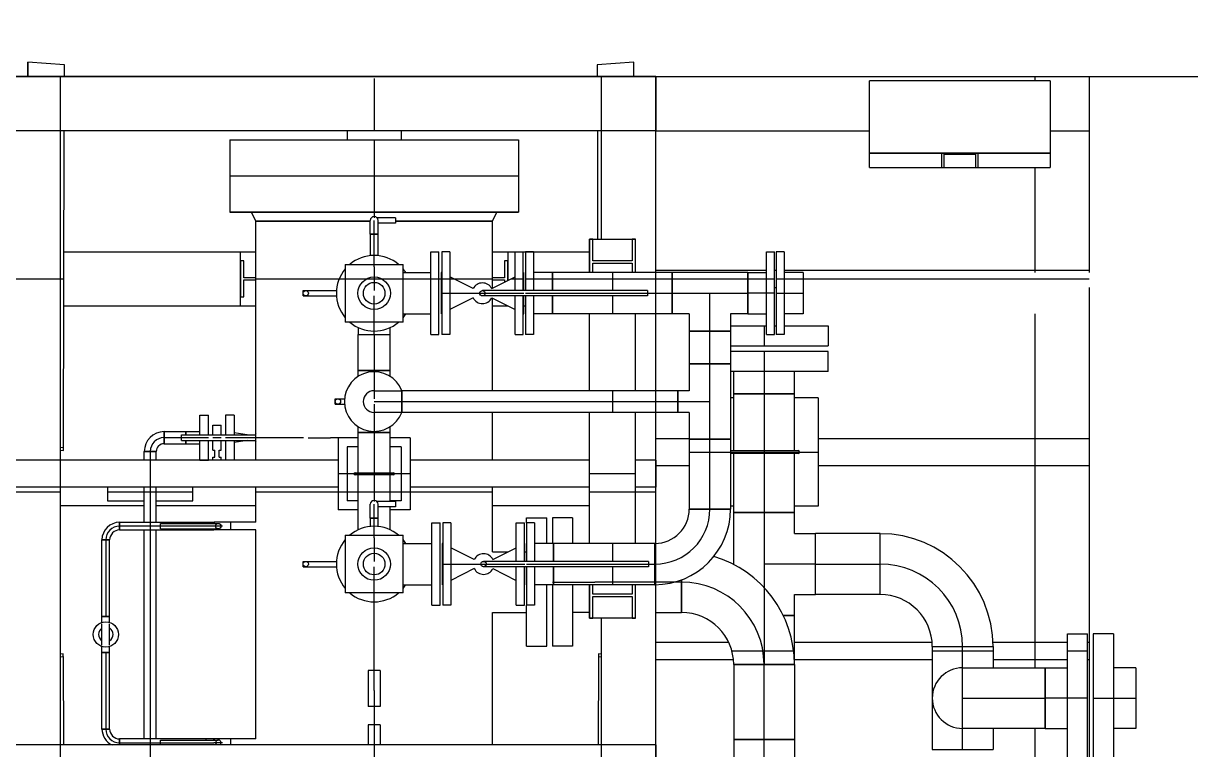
# Model space of a CAD drawing. Header units: inches. Extents: x 517790 to 538444, y 301815 to 302461.
# Drawn here: x 517876.805 to 517879.857, y 302347.088 to 302348.987 of the extents above; entities that cross this region are included whole.
import ezdxf

# ---------------------------------------------------------------- set-up
doc = ezdxf.new("R2010")
doc.units = ezdxf.units.IN
doc.header["$MEASUREMENT"] = 0
doc.linetypes.add('BLAST PROOF PARTITION-EMBED 1_DWG$0$DIVIDE2', pattern=[0.625, 0.25, -0.125, 0, -0.125, 0, -0.125])
doc.layers.add('Layout', color=6, linetype='Continuous', lineweight=15)
doc.layers.add('硅胶总平面底图 工艺装置区', color=253, linetype='Continuous')
doc.layers.add('硅胶总平面底图0804', color=253, linetype='Continuous')

msp = doc.modelspace()

# ---------------------------------------------------------------- linework, layer by layer
at = {"layer": 'Layout', "color": 9, "lineweight": -3}
msp.add_arc((517880.4843, 302346.4435), 10.9625, 86.22389, 180, dxfattribs=at)
at = {"layer": '硅胶总平面底图 工艺装置区', "color": 253, "linetype": 'Continuous', "lineweight": -3}
for p, q in [((517876.8167, 302348.8851), (517876.8162, 302348.8795)), ((517876.8162, 302348.8795), (517876.8162, 302348.8476)), ((517876.8166, 302348.8476), (517876.8167, 302348.8851)), ((517876.9121, 302348.8787), (517876.8167, 302348.8851)), ((517876.912, 302348.8476), (517876.9121, 302348.8787)), ((517878.4008, 302348.8851), (517878.3054, 302348.8787)), ((517878.3054, 302348.8787), (517878.3055, 302348.8476)), ((517878.4009, 302348.8476), (517878.4008, 302348.8851)), ((517878.4013, 302348.8795), (517878.4008, 302348.8851)), ((517878.4014, 302348.8476), (517878.4013, 302348.8795)), ((517878.4584, 302348.8476), (517876.7592, 302348.8476)), ((517876.7592, 302348.8476), (517876.9008, 302348.8476)), ((517876.9008, 302348.8476), (517876.9008, 302341.2957)), ((517877.7221, 302348.8429), (517877.7221, 302348.706)), ((517878.3168, 302348.4228), (517878.3168, 302348.8476)), ((517878.3168, 302348.8476), (517878.4584, 302348.8476)), ((517878.4584, 302348.8476), (517879.5912, 302348.8476)), ((517878.4584, 302348.3352), (517878.4584, 302348.8476)), ((517878.4584, 302348.8476), (517878.4584, 302348.706)), ((517879.0174, 302348.6476), (517879.0174, 302348.8364)), ((517879.0174, 302348.6476), (517879.0174, 302348.8364)), ((517879.4894, 302348.8364), (517879.0174, 302348.8364)), ((517879.4894, 302348.8364), (517879.0174, 302348.8364)), ((517879.4496, 302348.8476), (517879.4496, 302348.8364)), ((517879.4496, 302348.8476), (517879.5912, 302348.8476)), ((517879.4894, 302348.8364), (517879.4894, 302348.6476)), ((517879.4894, 302348.8364), (517879.4894, 302348.6476)), ((517879.5912, 302348.8476), (517879.5912, 302348.3352)), ((517879.5912, 302348.8476), (517879.5912, 302348.706)), ((517878.4584, 302348.706), (517876.7592, 302348.706)), ((517876.9102, 302347.8769), (517876.9118, 302348.706)), ((517877.3445, 302348.6824), (517878.0997, 302348.6824)), ((517877.3445, 302348.6824), (517878.0997, 302348.6824)), ((517877.3445, 302348.6824), (517877.3445, 302348.588)), ((517877.6513, 302348.706), (517877.6513, 302348.6824)), ((517877.7221, 302348.6824), (517877.7221, 302348.4786)), ((517877.7929, 302348.706), (517877.7929, 302348.6824)), ((517878.0997, 302348.6824), (517878.0997, 302348.588)), ((517878.3058, 302348.706), (517878.3063, 302348.4228)), ((517878.4584, 302348.706), (517879.0174, 302348.706)), ((517879.4894, 302348.706), (517879.5912, 302348.706)), ((517879.0174, 302348.6097), (517879.0174, 302348.6476)), ((517879.0174, 302348.6476), (517879.4894, 302348.6476)), ((517879.4894, 302348.6476), (517879.0174, 302348.6476)), ((517879.2055, 302348.6476), (517879.2055, 302348.6097)), ((517879.2126, 302348.6446), (517879.2943, 302348.6446)), ((517879.2126, 302348.6097), (517879.2126, 302348.6446)), ((517879.2943, 302348.6446), (517879.2943, 302348.6097)), ((517879.3014, 302348.6097), (517879.3014, 302348.6476)), ((517879.4894, 302348.6476), (517879.4894, 302348.6097)), ((517877.3445, 302348.588), (517878.0997, 302348.588)), ((517877.3445, 302348.588), (517878.0997, 302348.588)), ((517877.3445, 302348.588), (517877.3445, 302348.4936)), ((517878.0997, 302348.588), (517878.0997, 302348.4936)), ((517879.0174, 302348.6097), (517879.4894, 302348.6097)), ((517879.2055, 302348.6097), (517879.2126, 302348.6097)), ((517879.2943, 302348.6097), (517879.3014, 302348.6097)), ((517879.4496, 302348.6097), (517879.4496, 302348.3352)), ((517878.0997, 302348.4936), (517877.3445, 302348.4936)), ((517877.3445, 302348.4936), (517878.0997, 302348.4936)), ((517877.4124, 302348.47), (517877.4011, 302348.4936)), ((517877.4124, 302348.47), (517877.712, 302348.47)), ((517877.712, 302348.47), (517877.4124, 302348.47)), ((517877.4124, 302347.8446), (517877.4124, 302348.47)), ((517877.712, 302348.4355), (517877.712, 302348.4715)), ((517877.7221, 302348.4355), (517877.7221, 302348.4715)), ((517877.7777, 302348.4786), (517877.7292, 302348.4786)), ((517877.7321, 302348.4715), (517877.7321, 302348.4355)), ((517877.7777, 302348.4786), (517877.7777, 302348.4644)), ((517877.7777, 302348.47), (517878.0317, 302348.47)), ((517878.0317, 302348.47), (517877.7777, 302348.47)), ((517878.0317, 302348.47), (517878.043, 302348.4936)), ((517878.0317, 302348.2944), (517878.0317, 302348.47)), ((517877.712, 302348.4355), (517877.7321, 302348.4355)), ((517877.7221, 302348.4355), (517877.712, 302348.4355)), ((517877.712, 302348.4355), (517877.712, 302348.3796)), ((517877.7221, 302348.4356), (517877.7221, 302348.4356)), ((517877.7221, 302348.4356), (517877.7221, 302348.4355)), ((517877.7221, 302348.3802), (517877.7221, 302348.4355)), ((517877.7321, 302348.4355), (517877.7221, 302348.4355)), ((517877.7777, 302348.4644), (517877.7321, 302348.4644)), ((517877.7321, 302348.4355), (517877.7321, 302348.3796)), ((517878.285, 302348.4228), (517878.285, 302348.3352)), ((517878.2937, 302348.4228), (517878.285, 302348.4228)), ((517878.2851, 302348.3352), (517878.2851, 302348.4228)), ((517878.2851, 302348.4228), (517878.405, 302348.4228)), ((517878.2937, 302348.3658), (517878.2937, 302348.4228)), ((517878.4052, 302348.4228), (517878.3965, 302348.4228)), ((517878.3965, 302348.4228), (517878.3965, 302348.3658)), ((517878.405, 302348.3352), (517878.405, 302348.4228)), ((517878.4052, 302348.3352), (517878.4052, 302348.4228)), ((517876.9112, 302348.3898), (517877.3728, 302348.3898)), ((517877.3728, 302348.3898), (517877.4124, 302348.3898)), ((517877.3728, 302348.2482), (517877.3728, 302348.3898)), ((517877.7221, 302348.3501), (517877.7221, 302348.3802)), ((517877.8704, 302348.2812), (517877.8704, 302348.3891)), ((517877.8704, 302348.3891), (517877.8915, 302348.3891)), ((517877.8915, 302348.2812), (517877.8915, 302348.3891)), ((517877.8986, 302348.3891), (517877.8986, 302348.2812)), ((517877.9196, 302348.3891), (517877.8986, 302348.3891)), ((517877.9196, 302348.3891), (517877.9196, 302348.2812)), ((517878.0317, 302348.3898), (517878.0713, 302348.3898)), ((517878.0713, 302348.3898), (517878.285, 302348.3898)), ((517878.0713, 302348.3898), (517878.0713, 302348.3142)), ((517878.0909, 302348.2883), (517878.0909, 302348.3891)), ((517878.0909, 302348.3891), (517878.112, 302348.3891)), ((517878.112, 302348.2883), (517878.112, 302348.3891)), ((517878.1176, 302348.3891), (517878.1176, 302348.2883)), ((517878.1386, 302348.3891), (517878.1176, 302348.3891)), ((517878.1386, 302348.3891), (517878.1386, 302348.2883)), ((517878.7482, 302348.2812), (517878.7482, 302348.3891)), ((517878.7482, 302348.3891), (517878.7692, 302348.3891)), ((517878.7692, 302348.2812), (517878.7692, 302348.3891)), ((517878.7734, 302348.3891), (517878.7734, 302348.2812)), ((517878.7945, 302348.3891), (517878.7734, 302348.3891)), ((517878.7945, 302348.3891), (517878.7945, 302348.2812)), ((517877.3813, 302348.3662), (517877.3728, 302348.3662)), ((517877.3728, 302348.3662), (517877.3728, 302348.2718)), ((517877.3813, 302348.3218), (517877.3813, 302348.3662)), ((517877.6465, 302348.3568), (517877.6465, 302348.2057)), ((517877.6465, 302348.3568), (517877.7976, 302348.3568)), ((517877.7221, 302348.3501), (517877.7221, 302348.35)), ((517877.7221, 302348.3501), (517877.7221, 302348.3501)), ((517877.7221, 302348.35), (517877.7221, 302348.2883)), ((517877.7976, 302348.2057), (517877.7976, 302348.3568)), ((517878.0628, 302348.3662), (517878.0628, 302348.3218)), ((517878.0713, 302348.3662), (517878.0628, 302348.3662)), ((517878.0713, 302348.3142), (517878.0713, 302348.3662)), ((517878.3965, 302348.3658), (517878.2937, 302348.3658)), ((517878.2937, 302348.3352), (517878.2937, 302348.36)), ((517878.2937, 302348.36), (517878.3965, 302348.36)), ((517878.3965, 302348.36), (517878.3965, 302348.3352)), ((517876.7592, 302348.319), (517876.911, 302348.319)), ((517877.4124, 302348.3218), (517877.3813, 302348.3218)), ((517877.3813, 302348.3162), (517877.4124, 302348.3162)), ((517877.3813, 302348.2718), (517877.3813, 302348.3162)), ((517877.4124, 302348.319), (517878.0317, 302348.319)), ((517877.7976, 302348.3352), (517877.8704, 302348.3352)), ((517877.8971, 302348.3352), (517877.8971, 302348.2273)), ((517877.8986, 302348.3345), (517877.8971, 302348.3352)), ((517877.9811, 302348.2933), (517877.9196, 302348.324)), ((517878.0294, 302348.2933), (517878.0909, 302348.324)), ((517878.0628, 302348.3218), (517878.0317, 302348.3218)), ((517878.0317, 302348.3162), (517878.0628, 302348.3162)), ((517878.0628, 302348.3162), (517878.0628, 302348.31)), ((517878.0809, 302348.319), (517878.1134, 302348.319)), ((517878.112, 302348.3345), (517878.1134, 302348.3352)), ((517878.1134, 302348.2883), (517878.1134, 302348.3352)), ((517878.1176, 302348.319), (517878.4584, 302348.319)), ((517878.1881, 302348.3352), (517878.1386, 302348.3352)), ((517878.1881, 302348.3352), (517878.1881, 302348.2883)), ((517878.1881, 302348.2883), (517878.1881, 302348.3352)), ((517878.5012, 302348.3352), (517878.1881, 302348.3352)), ((517878.3451, 302348.3352), (517878.3451, 302348.2883)), ((517878.4584, 302348.3417), (517878.7482, 302348.3417)), ((517878.4584, 302348.2273), (517878.4584, 302348.3352)), ((517878.4584, 302348.319), (517878.5012, 302348.319)), ((517878.5012, 302348.3352), (517878.5012, 302348.2273)), ((517878.6988, 302348.3352), (517878.5012, 302348.3352)), ((517878.5012, 302348.2812), (517878.5012, 302348.3352)), ((517878.5012, 302348.319), (517878.7692, 302348.319)), ((517878.6988, 302348.3352), (517878.6988, 302348.2273)), ((517878.6988, 302348.2812), (517878.6988, 302348.3352)), ((517878.6988, 302348.3352), (517878.7482, 302348.3352)), ((517878.7692, 302348.3417), (517878.7734, 302348.3417)), ((517878.7734, 302348.319), (517879.5912, 302348.319)), ((517878.7945, 302348.3417), (517879.5912, 302348.3417)), ((517878.8439, 302348.3352), (517878.7945, 302348.3352)), ((517878.8439, 302348.3352), (517878.8439, 302348.2812)), ((517878.8439, 302348.3352), (517878.8439, 302348.2812)), ((517879.5912, 302348.3417), (517879.5912, 302348.3352)), ((517877.5361, 302348.2812), (517877.5361, 302348.2883)), ((517877.5361, 302348.2883), (517877.6234, 302348.2883)), ((517878.4368, 302348.2883), (517878.0053, 302348.2883)), ((517878.4368, 302348.2883), (517878.4368, 302348.2812)), ((517878.5012, 302348.2963), (517878.5012, 302348.2963)), ((517878.7692, 302348.2963), (517878.7734, 302348.2963)), ((517879.5912, 302348.2963), (517879.5912, 302348.2273)), ((517877.3728, 302348.2718), (517877.3813, 302348.2718)), ((517877.5361, 302348.2742), (517877.5361, 302348.2812)), ((517877.5361, 302348.2742), (517877.6234, 302348.2742)), ((517877.7221, 302348.1823), (517877.7221, 302348.2742)), ((517877.8704, 302348.1733), (517877.8704, 302348.2812)), ((517877.8915, 302348.1733), (517877.8915, 302348.2812)), ((517877.8971, 302348.2812), (517878.1134, 302348.2812)), ((517877.8986, 302348.2812), (517877.8986, 302348.1733)), ((517877.9196, 302348.2812), (517877.9196, 302348.1733)), ((517877.9811, 302348.2692), (517877.9196, 302348.2385)), ((517878.4368, 302348.2742), (517878.0053, 302348.2742)), ((517878.0294, 302348.2692), (517878.0909, 302348.2385)), ((517878.0317, 302348.0265), (517878.0317, 302348.2681)), ((517878.0909, 302348.1733), (517878.0909, 302348.2742)), ((517878.112, 302348.1733), (517878.112, 302348.2742)), ((517878.1134, 302348.2273), (517878.1134, 302348.2742)), ((517878.1176, 302348.2812), (517878.1881, 302348.2812)), ((517878.1176, 302348.2742), (517878.1176, 302348.1733)), ((517878.1386, 302348.2742), (517878.1386, 302348.1733)), ((517878.1881, 302348.2812), (517878.4368, 302348.2812)), ((517878.1881, 302348.2742), (517878.1881, 302348.2273)), ((517878.1881, 302348.2273), (517878.1881, 302348.2742)), ((517878.3451, 302348.2742), (517878.3451, 302348.2273)), ((517878.4368, 302348.2812), (517878.4368, 302348.2742)), ((517878.4368, 302348.2812), (517878.5012, 302348.2812)), ((517878.5012, 302348.2812), (517878.5012, 302348.2812)), ((517878.5012, 302348.2812), (517878.6988, 302348.2812)), ((517878.5012, 302348.2273), (517878.5012, 302348.2812)), ((517878.6, 302348.1825), (517878.6, 302348.2812)), ((517878.6987, 302348.2812), (517878.6987, 302348.2812)), ((517878.6988, 302348.2812), (517878.6987, 302348.2812)), ((517878.7692, 302348.2812), (517878.6988, 302348.2812)), ((517878.6988, 302348.2273), (517878.6988, 302348.2812)), ((517878.7482, 302348.1733), (517878.7482, 302348.2812)), ((517878.7692, 302348.1733), (517878.7692, 302348.2812)), ((517878.7734, 302348.2812), (517878.8439, 302348.2812)), ((517878.7734, 302348.2812), (517878.7734, 302348.1733)), ((517878.7945, 302348.2812), (517878.7945, 302348.1733)), ((517878.8439, 302348.2812), (517878.8439, 302348.2273)), ((517878.8439, 302348.2812), (517878.8439, 302348.2273)), ((517876.9109, 302348.2482), (517877.3728, 302348.2482)), ((517877.3728, 302348.2482), (517877.4124, 302348.2482)), ((517877.7976, 302348.2273), (517877.8704, 302348.2273)), ((517877.8986, 302348.228), (517877.8971, 302348.2273)), ((517878.0317, 302348.2482), (517878.0713, 302348.2482)), ((517878.0713, 302348.2483), (517878.0713, 302348.2482)), ((517878.0713, 302348.2482), (517878.0715, 302348.2482)), ((517878.112, 302348.228), (517878.1134, 302348.2273)), ((517878.1134, 302348.2482), (517878.1176, 302348.2482)), ((517878.1881, 302348.2273), (517878.1386, 302348.2273)), ((517878.5012, 302348.2273), (517878.1881, 302348.2273)), ((517878.2851, 302348.0265), (517878.2851, 302348.2273)), ((517878.405, 302348.0265), (517878.405, 302348.2273)), ((517878.4584, 302348.0265), (517878.4584, 302348.2273)), ((517878.546, 302348.2273), (517878.5012, 302348.2273)), ((517878.546, 302348.2273), (517878.546, 302348.1825)), ((517878.6988, 302348.2273), (517878.6539, 302348.2273)), ((517878.6539, 302348.2273), (517878.6539, 302348.1825)), ((517878.6988, 302348.2273), (517878.7482, 302348.2273)), ((517878.8439, 302348.2273), (517878.7945, 302348.2273)), ((517879.4496, 302348.2273), (517879.4496, 302347.3021)), ((517879.5912, 302348.2273), (517879.5912, 302346.226)), ((517877.7976, 302348.2057), (517877.6465, 302348.2057)), ((517877.6801, 302348.1917), (517877.6801, 302348.1733)), ((517877.764, 302348.1733), (517877.764, 302348.1917)), ((517878.6539, 302348.1963), (517878.7416, 302348.1963)), ((517878.6539, 302348.1963), (517878.7416, 302348.1963)), ((517878.7416, 302348.1963), (517878.7416, 302348.1963)), ((517878.7416, 302348.1963), (517878.7416, 302348.1438)), ((517878.7416, 302348.1963), (517878.7482, 302348.1963)), ((517878.7416, 302348.1963), (517878.7482, 302348.1963)), ((517878.7692, 302348.1963), (517878.7734, 302348.1963)), ((517878.7692, 302348.1963), (517878.7734, 302348.1963)), ((517878.7945, 302348.1963), (517878.9094, 302348.1963)), ((517878.7945, 302348.1963), (517878.9094, 302348.1963)), ((517878.9094, 302348.1963), (517878.9094, 302348.1438)), ((517877.6801, 302348.1733), (517877.764, 302348.1733)), ((517877.6801, 302348.0791), (517877.6801, 302348.1733)), ((517877.6801, 302348.1733), (517877.7221, 302348.1733)), ((517877.7221, 302348.1733), (517877.7221, 302348.1823)), ((517877.7221, 302348.1734), (517877.7221, 302348.1733)), ((517877.7221, 302348.1734), (517877.7221, 302348.1734)), ((517877.7221, 302348.1733), (517877.7221, 302348.0791)), ((517877.7221, 302348.1733), (517877.764, 302348.1733)), ((517877.764, 302348.0791), (517877.764, 302348.1733)), ((517877.8704, 302348.1733), (517877.8915, 302348.1733)), ((517877.9196, 302348.1733), (517877.8986, 302348.1733)), ((517878.0909, 302348.1733), (517878.112, 302348.1733)), ((517878.1386, 302348.1733), (517878.1176, 302348.1733)), ((517878.546, 302348.1825), (517878.6, 302348.1825)), ((517878.6539, 302348.1825), (517878.546, 302348.1825)), ((517878.546, 302348.1825), (517878.546, 302348.0968)), ((517878.5737, 302348.1825), (517878.5737, 302348.1825)), ((517878.6, 302348.1825), (517878.6, 302348.1825)), ((517878.6, 302348.1825), (517878.6539, 302348.1825)), ((517878.6, 302348.0968), (517878.6, 302348.1825)), ((517878.6539, 302348.1825), (517878.6539, 302348.0968)), ((517878.7482, 302348.1733), (517878.7692, 302348.1733)), ((517878.7945, 302348.1733), (517878.7734, 302348.1733)), ((517878.6539, 302348.1438), (517878.7416, 302348.1438)), ((517878.7416, 302348.1438), (517878.9094, 302348.1438)), ((517878.7416, 302348.1287), (517878.6539, 302348.1287)), ((517878.7416, 302348.1287), (517878.7416, 302348.018)), ((517878.9094, 302348.1287), (517878.7416, 302348.1287)), ((517878.9094, 302348.0763), (517878.9094, 302348.1287)), ((517877.6801, 302348.0791), (517877.6801, 302348.0791)), ((517877.7221, 302348.0791), (517877.6801, 302348.0791)), ((517877.6801, 302348.0637), (517877.6801, 302348.0791)), ((517877.6801, 302348.0791), (517877.764, 302348.0791)), ((517877.7221, 302348.0791), (517877.7221, 302348.076)), ((517877.7221, 302348.0791), (517877.7221, 302348.0791)), ((517877.764, 302348.0791), (517877.7221, 302348.0791)), ((517877.7221, 302348.076), (517877.7221, 302348.0051)), ((517877.764, 302348.0791), (517877.764, 302348.0791)), ((517877.764, 302348.0637), (517877.764, 302348.0791)), ((517878.546, 302348.0968), (517878.6539, 302348.0968)), ((517878.546, 302348.0968), (517878.546, 302348.0265)), ((517878.6539, 302348.0968), (517878.546, 302348.0968)), ((517878.6, 302348.0968), (517878.6, 302348.0968)), ((517878.6, 302348.0968), (517878.6, 302348.0968)), ((517878.6, 302347.8993), (517878.6, 302348.0968)), ((517878.6539, 302348.0968), (517878.6539, 302347.8993)), ((517878.7416, 302348.0763), (517878.6539, 302348.0763)), ((517878.6621, 302348.018), (517878.6621, 302348.0763)), ((517878.9094, 302348.0763), (517878.7416, 302348.0763)), ((517878.821, 302348.018), (517878.821, 302348.0763)), ((517877.7221, 302348.0265), (517877.794, 302348.0265)), ((517877.794, 302347.998), (517877.794, 302348.0265)), ((517878.516, 302348.0265), (517877.794, 302348.0265)), ((517877.794, 302348.0265), (517877.794, 302347.9696)), ((517878.3451, 302348.0265), (517878.3451, 302347.9696)), ((517878.4584, 302347.9696), (517878.4584, 302348.0265)), ((517878.516, 302347.998), (517878.516, 302348.0265)), ((517878.5161, 302348.0265), (517878.5161, 302347.9696)), ((517878.546, 302348.0265), (517878.5161, 302348.0265)), ((517878.6621, 302348.0075), (517878.6539, 302348.0075)), ((517878.6621, 302348.018), (517878.821, 302348.018)), ((517878.6621, 302347.8697), (517878.6621, 302348.018)), ((517878.7416, 302348.018), (517878.6621, 302348.018)), ((517878.7416, 302348.018), (517878.7416, 302347.8697)), ((517878.821, 302348.018), (517878.7416, 302348.018)), ((517878.821, 302347.8697), (517878.821, 302348.018)), ((517878.8832, 302348.0075), (517878.821, 302348.0075)), ((517878.8832, 302348.0075), (517878.8832, 302347.7243)), ((517877.6201, 302347.998), (517877.6201, 302348.0051)), ((517877.6201, 302348.0051), (517877.6444, 302348.0051)), ((517877.6201, 302347.991), (517877.6201, 302347.998)), ((517877.6201, 302347.991), (517877.6444, 302347.991)), ((517877.7221, 302347.998), (517877.794, 302347.998)), ((517877.7221, 302347.991), (517877.7221, 302347.9201)), ((517877.794, 302347.998), (517878.516, 302347.998)), ((517877.794, 302347.9696), (517877.794, 302347.998)), ((517877.794, 302347.998), (517877.794, 302347.998)), ((517877.794, 302347.998), (517877.794, 302347.998)), ((517878.516, 302347.998), (517878.5161, 302347.998)), ((517878.516, 302347.9696), (517878.516, 302347.998)), ((517878.5161, 302347.998), (517878.6, 302347.998)), ((517877.2661, 302347.9107), (517877.2661, 302347.9621)), ((517877.2661, 302347.9621), (517877.2886, 302347.9621)), ((517877.2886, 302347.9107), (517877.2886, 302347.9621)), ((517877.3336, 302347.9621), (517877.3336, 302347.9107)), ((517877.3561, 302347.9621), (517877.3336, 302347.9621)), ((517877.3561, 302347.9621), (517877.3561, 302347.9107)), ((517877.794, 302347.9696), (517877.7221, 302347.9696)), ((517878.516, 302347.9696), (517877.794, 302347.9696)), ((517878.0317, 302347.8446), (517878.0317, 302347.9696)), ((517878.2851, 302347.6272), (517878.2851, 302347.9696)), ((517878.405, 302347.6272), (517878.405, 302347.9696)), ((517878.4584, 302347.6272), (517878.4584, 302347.9696)), ((517878.546, 302347.9696), (517878.5161, 302347.9696)), ((517878.546, 302347.9696), (517878.546, 302347.8993)), ((517877.1727, 302347.8879), (517877.1727, 302347.9194)), ((517877.1727, 302347.9194), (517877.1727, 302347.8879)), ((517877.1727, 302347.9194), (517877.2301, 302347.9194)), ((517877.2301, 302347.9107), (517877.2301, 302347.9194)), ((517877.2301, 302347.9194), (517877.2661, 302347.9194)), ((517877.2301, 302347.9194), (517877.2301, 302347.9107)), ((517877.3006, 302347.9107), (517877.3006, 302347.9366)), ((517877.3006, 302347.9366), (517877.3217, 302347.9366)), ((517877.3217, 302347.9107), (517877.3217, 302347.9366)), ((517877.3898, 302347.9107), (517877.3561, 302347.9159)), ((517877.6801, 302347.917), (517877.6801, 302347.9324)), ((517877.6801, 302347.917), (517877.764, 302347.917)), ((517877.6801, 302347.8121), (517877.6801, 302347.917)), ((517877.7221, 302347.917), (517877.6801, 302347.917)), ((517877.7221, 302347.9201), (517877.7221, 302347.917)), ((517877.7221, 302347.917), (517877.7221, 302347.8121)), ((517877.7221, 302347.917), (517877.7221, 302347.917)), ((517877.7221, 302347.917), (517877.7221, 302347.917)), ((517877.764, 302347.917), (517877.7221, 302347.917)), ((517877.764, 302347.917), (517877.764, 302347.9324)), ((517877.764, 302347.8121), (517877.764, 302347.917)), ((517877.1727, 302347.9036), (517877.1727, 302347.9036)), ((517877.1727, 302347.9036), (517877.1727, 302347.9036)), ((517877.2184, 302347.9036), (517877.1727, 302347.9036)), ((517877.1727, 302347.8879), (517877.2301, 302347.8879)), ((517877.2184, 302347.9036), (517877.2184, 302347.9107)), ((517877.2184, 302347.9107), (517877.4124, 302347.9107)), ((517877.2184, 302347.8966), (517877.2184, 302347.9036)), ((517877.2301, 302347.9036), (517877.2184, 302347.9036)), ((517877.2184, 302347.8966), (517877.4124, 302347.8966)), ((517877.2886, 302347.9036), (517877.2301, 302347.9036)), ((517877.2301, 302347.8879), (517877.2301, 302347.8966)), ((517877.2301, 302347.8966), (517877.2301, 302347.8879)), ((517877.2301, 302347.8879), (517877.2661, 302347.8879)), ((517877.2661, 302347.8452), (517877.2661, 302347.8966)), ((517877.2886, 302347.8452), (517877.2886, 302347.8966)), ((517877.3217, 302347.9036), (517877.3006, 302347.9036)), ((517877.3006, 302347.8707), (517877.3006, 302347.8966)), ((517877.3217, 302347.8707), (517877.3217, 302347.8966)), ((517877.4124, 302347.9036), (517877.3336, 302347.9036)), ((517877.3336, 302347.8966), (517877.3336, 302347.8452)), ((517877.3561, 302347.8966), (517877.3561, 302347.8452)), ((517877.3898, 302347.8966), (517877.3561, 302347.8914)), ((517877.5375, 302347.9036), (517877.4124, 302347.9036)), ((517877.5494, 302347.9036), (517877.6079, 302347.9036)), ((517877.6277, 302347.9036), (517877.6079, 302347.9036)), ((517877.6277, 302347.9036), (517877.6277, 302347.7148)), ((517877.6801, 302347.9036), (517877.6277, 302347.9036)), ((517877.8165, 302347.9036), (517877.764, 302347.9036)), ((517877.8165, 302347.9036), (517877.8165, 302347.7148)), ((517878.4584, 302347.9013), (517878.546, 302347.9013)), ((517878.6, 302347.8993), (517878.546, 302347.8993)), ((517878.546, 302347.8993), (517878.546, 302347.7171)), ((517878.546, 302347.8993), (517878.6539, 302347.8993)), ((517878.6, 302347.7171), (517878.6, 302347.8993)), ((517878.6539, 302347.8993), (517878.6, 302347.8993)), ((517878.6, 302347.8993), (517878.6, 302347.8993)), ((517878.6539, 302347.8993), (517878.6539, 302347.7171)), ((517878.8832, 302347.9013), (517879.5912, 302347.9013)), ((517879.5912, 302347.9013), (517879.5912, 302347.8305)), ((517876.9102, 302347.8769), (517876.9008, 302347.8777)), ((517876.9008, 302347.8706), (517876.9097, 302347.8698)), ((517876.9097, 302347.8698), (517876.9102, 302347.8769)), ((517877.121, 302347.8677), (517877.1525, 302347.8677)), ((517877.121, 302347.8446), (517877.121, 302347.8677)), ((517877.1525, 302347.8677), (517877.121, 302347.8677)), ((517877.1368, 302347.8677), (517877.1368, 302347.8446)), ((517877.1368, 302347.8677), (517877.1368, 302347.8677)), ((517877.1368, 302347.8677), (517877.1368, 302347.8677)), ((517877.1525, 302347.8446), (517877.1525, 302347.8677)), ((517877.3006, 302347.8707), (517877.3058, 302347.8707)), ((517877.3058, 302347.8527), (517877.3058, 302347.8707)), ((517877.3164, 302347.8707), (517877.3217, 302347.8707)), ((517877.3164, 302347.8527), (517877.3164, 302347.8707)), ((517877.6513, 302347.88), (517877.6513, 302347.7384)), ((517877.6801, 302347.88), (517877.6513, 302347.88)), ((517877.7929, 302347.88), (517877.764, 302347.88)), ((517877.7929, 302347.88), (517877.7929, 302347.7384)), ((517878.546, 302347.8659), (517878.8832, 302347.8659)), ((517878.6539, 302347.8697), (517878.8303, 302347.8697)), ((517878.8303, 302347.8621), (517878.6539, 302347.8621)), ((517878.6621, 302347.708), (517878.6621, 302347.8621)), ((517878.7416, 302347.8697), (517878.7416, 302347.8621)), ((517878.7416, 302347.8621), (517878.7416, 302347.708)), ((517878.821, 302347.708), (517878.821, 302347.8621)), ((517877.6277, 302347.8446), (517876.7592, 302347.8446)), ((517877.1368, 302347.8446), (517877.1368, 302347.7738)), ((517877.2661, 302347.8452), (517877.2886, 302347.8452)), ((517877.3006, 302347.8446), (517877.3006, 302347.8527)), ((517877.3006, 302347.8527), (517877.3058, 302347.8527)), ((517877.3164, 302347.8527), (517877.3217, 302347.8527)), ((517877.3217, 302347.8446), (517877.3217, 302347.8527)), ((517877.3561, 302347.8452), (517877.3336, 302347.8452)), ((517878.2851, 302347.8446), (517877.8165, 302347.8446)), ((517878.4584, 302347.8446), (517878.405, 302347.8446)), ((517878.4584, 302347.8446), (517878.4584, 302347.7738)), ((517878.4584, 302347.8305), (517878.546, 302347.8305)), ((517878.8832, 302347.8305), (517879.5912, 302347.8305)), ((517877.8165, 302347.8092), (517877.6277, 302347.8092)), ((517877.672, 302347.8121), (517877.7721, 302347.8121)), ((517877.7721, 302347.8064), (517877.672, 302347.8064)), ((517877.6801, 302347.6628), (517877.6801, 302347.8064)), ((517877.7221, 302347.8121), (517877.7221, 302347.8064)), ((517877.7221, 302347.8064), (517877.7221, 302347.7396)), ((517877.764, 302347.7366), (517877.764, 302347.8064)), ((517878.405, 302347.8092), (517878.2851, 302347.8092)), ((517877.6277, 302347.7738), (517876.7592, 302347.7738)), ((517877.0251, 302347.7738), (517877.0251, 302347.7381)), ((517877.121, 302347.6824), (517877.121, 302347.7738)), ((517877.1368, 302347.7738), (517877.1368, 302347.6824)), ((517877.1525, 302347.6824), (517877.1525, 302347.7738)), ((517877.2484, 302347.7381), (517877.2484, 302347.7738)), ((517877.4124, 302347.6824), (517877.4124, 302347.7738)), ((517878.2851, 302347.7738), (517877.8165, 302347.7738)), ((517878.0317, 302347.6055), (517878.0317, 302347.7738)), ((517878.4584, 302347.7738), (517878.405, 302347.7738)), ((517876.7592, 302347.762), (517876.9008, 302347.762)), ((517877.0251, 302347.762), (517877.121, 302347.762)), ((517877.0251, 302347.7381), (517877.121, 302347.7381)), ((517877.121, 302347.762), (517877.1525, 302347.762)), ((517877.1525, 302347.762), (517877.2484, 302347.762)), ((517877.1525, 302347.7381), (517877.2484, 302347.7381)), ((517877.4124, 302347.762), (517878.0317, 302347.762)), ((517877.6801, 302347.7384), (517877.6513, 302347.7384)), ((517877.7221, 302347.7396), (517877.7221, 302347.7366)), ((517877.7777, 302347.7366), (517877.7292, 302347.7366)), ((517877.7929, 302347.7384), (517877.764, 302347.7384)), ((517877.7777, 302347.7366), (517877.7777, 302347.7224)), ((517878.2851, 302347.762), (517878.4584, 302347.762)), ((517876.9008, 302347.7266), (517877.121, 302347.7266)), ((517877.1525, 302347.7266), (517877.4124, 302347.7266)), ((517877.6801, 302347.7148), (517877.6277, 302347.7148)), ((517877.712, 302347.6935), (517877.712, 302347.7295)), ((517877.7221, 302347.6935), (517877.7221, 302347.7295)), ((517877.7321, 302347.7295), (517877.7321, 302347.6935)), ((517877.7777, 302347.7224), (517877.7321, 302347.7224)), ((517877.764, 302347.6628), (517877.764, 302347.7224)), ((517877.8165, 302347.7148), (517877.764, 302347.7148)), ((517878.0317, 302347.7266), (517878.2851, 302347.7266)), ((517878.6, 302347.7171), (517878.546, 302347.7171)), ((517878.546, 302347.7171), (517878.6539, 302347.7171)), ((517878.6539, 302347.7171), (517878.6, 302347.7171)), ((517878.6, 302347.7171), (517878.6, 302347.7171)), ((517878.6, 302347.7171), (517878.6, 302347.7171)), ((517878.6621, 302347.7243), (517878.6539, 302347.7243)), ((517878.821, 302347.708), (517878.6621, 302347.708)), ((517878.6621, 302347.5721), (517878.6621, 302347.708)), ((517878.6621, 302347.708), (517878.821, 302347.708)), ((517878.7416, 302347.708), (517878.7416, 302347.5117)), ((517878.7416, 302347.708), (517878.7416, 302347.708)), ((517878.8832, 302347.7243), (517878.821, 302347.7243)), ((517878.821, 302347.6527), (517878.821, 302347.708)), ((517877.0564, 302347.6824), (517877.0564, 302347.6724)), ((517877.0564, 302347.6824), (517877.3033, 302347.6824)), ((517877.0564, 302347.6623), (517877.0564, 302347.6824)), ((517877.1634, 302347.6724), (517877.0564, 302347.6724)), ((517877.0564, 302347.6724), (517877.0564, 302347.6623)), ((517877.0564, 302347.6724), (517877.0564, 302347.6724)), ((517877.0564, 302347.6724), (517877.0564, 302347.6724)), ((517877.1368, 302347.6824), (517877.1368, 302347.6623)), ((517877.1634, 302347.6724), (517877.1634, 302347.6794)), ((517877.1634, 302347.6794), (517877.3144, 302347.6794)), ((517877.3033, 302347.6724), (517877.1634, 302347.6724)), ((517877.1634, 302347.6653), (517877.1634, 302347.6724)), ((517877.2816, 302347.6824), (517877.2816, 302347.6794)), ((517877.3033, 302347.6824), (517877.3033, 302347.6794)), ((517877.3039, 302347.6724), (517877.3033, 302347.6724)), ((517877.3039, 302347.6824), (517877.3039, 302347.6794)), ((517877.4124, 302347.6824), (517877.3039, 302347.6824)), ((517877.3256, 302347.6724), (517877.3039, 302347.6724)), ((517877.3473, 302347.6623), (517877.3473, 302347.6824)), ((517877.7321, 302347.6935), (517877.712, 302347.6935)), ((517877.712, 302347.6935), (517877.712, 302347.6716)), ((517877.712, 302347.6935), (517877.7321, 302347.6935)), ((517877.7221, 302347.6722), (517877.7221, 302347.6935)), ((517877.7221, 302347.6935), (517877.7221, 302347.6935)), ((517877.7221, 302347.6935), (517877.7221, 302347.6935)), ((517877.7221, 302347.6421), (517877.7221, 302347.6722)), ((517877.7321, 302347.6935), (517877.7321, 302347.6716)), ((517877.8733, 302347.5732), (517877.8733, 302347.6811)), ((517877.8733, 302347.6811), (517877.8943, 302347.6811)), ((517877.8943, 302347.5732), (517877.8943, 302347.6811)), ((517877.9014, 302347.6811), (517877.9014, 302347.5732)), ((517877.9224, 302347.6811), (517877.9014, 302347.6811)), ((517877.9224, 302347.6811), (517877.9224, 302347.5732)), ((517878.0938, 302347.5803), (517878.0938, 302347.6811)), ((517878.0938, 302347.6811), (517878.1148, 302347.6811)), ((517878.1148, 302347.5803), (517878.1148, 302347.6811)), ((517878.1204, 302347.6811), (517878.1204, 302347.5803)), ((517878.1415, 302347.6811), (517878.1204, 302347.6811)), ((517878.1208, 302347.6811), (517878.1208, 302347.6939)), ((517878.1208, 302347.6939), (517878.1733, 302347.6939)), ((517878.1415, 302347.6811), (517878.1415, 302347.5803)), ((517878.1733, 302347.6272), (517878.1733, 302347.6939)), ((517878.1884, 302347.6939), (517878.1884, 302347.6272)), ((517878.2408, 302347.6939), (517878.1884, 302347.6939)), ((517878.2408, 302347.6939), (517878.2408, 302347.6272)), ((517877.0564, 302347.6623), (517877.3033, 302347.6623)), ((517877.121, 302347.116), (517877.121, 302347.6623)), ((517877.1368, 302347.6623), (517877.1368, 302347.116)), ((517877.1525, 302347.116), (517877.1525, 302347.6623)), ((517877.1634, 302347.6653), (517877.3144, 302347.6653)), ((517877.2816, 302347.6653), (517877.2816, 302347.6623)), ((517877.3033, 302347.6653), (517877.3033, 302347.6623)), ((517877.3039, 302347.6653), (517877.3039, 302347.6623)), ((517877.4124, 302347.6623), (517877.3039, 302347.6623)), ((517877.4124, 302347.116), (517877.4124, 302347.6623)), ((517877.6465, 302347.6488), (517877.6465, 302347.4977)), ((517877.6465, 302347.6488), (517877.7976, 302347.6488)), ((517877.7221, 302347.6421), (517877.7221, 302347.642)), ((517877.7221, 302347.6421), (517877.7221, 302347.6421)), ((517877.7221, 302347.642), (517877.7221, 302347.5803)), ((517877.7976, 302347.4977), (517877.7976, 302347.6488)), ((517878.821, 302347.6527), (517878.8763, 302347.6527)), ((517878.8763, 302347.4938), (517878.8763, 302347.6527)), ((517878.8763, 302347.4938), (517878.8763, 302347.6527)), ((517879.045, 302347.6527), (517878.8763, 302347.6527)), ((517879.045, 302347.4938), (517879.045, 302347.6527)), ((517879.045, 302347.4938), (517879.045, 302347.6527)), ((517877.0104, 302347.6364), (517877.0305, 302347.6364)), ((517877.0104, 302347.4364), (517877.0104, 302347.6364)), ((517877.0305, 302347.6364), (517877.0104, 302347.6364)), ((517877.0205, 302347.6364), (517877.0205, 302347.4364)), ((517877.0205, 302347.6364), (517877.0205, 302347.6364)), ((517877.0205, 302347.6364), (517877.0205, 302347.6364)), ((517877.0305, 302347.4364), (517877.0305, 302347.6364)), ((517877.7976, 302347.6272), (517877.8733, 302347.6272)), ((517877.8999, 302347.6272), (517877.8999, 302347.5193)), ((517877.9014, 302347.6265), (517877.8999, 302347.6272)), ((517877.9839, 302347.5853), (517877.9224, 302347.616)), ((517878.0323, 302347.5853), (517878.0938, 302347.616)), ((517878.1148, 302347.6265), (517878.1162, 302347.6272)), ((517878.1162, 302347.5803), (517878.1162, 302347.6272)), ((517878.1909, 302347.6272), (517878.1415, 302347.6272)), ((517878.1909, 302347.6272), (517878.1909, 302347.5803)), ((517878.1909, 302347.5803), (517878.1909, 302347.6272)), ((517878.4561, 302347.6272), (517878.1909, 302347.6272)), ((517878.3451, 302347.6272), (517878.3451, 302347.5803)), ((517878.4561, 302347.6272), (517878.4561, 302347.5193)), ((517878.4561, 302347.5732), (517878.4561, 302347.6272)), ((517878.4584, 302347.5193), (517878.4584, 302347.6272)), ((517877.5361, 302347.5732), (517877.5361, 302347.5803)), ((517877.5361, 302347.5803), (517877.6234, 302347.5803)), ((517878.4397, 302347.5803), (517878.0081, 302347.5803)), ((517878.0317, 302347.6055), (517878.0727, 302347.6055)), ((517878.1162, 302347.6055), (517878.1204, 302347.6055)), ((517878.4397, 302347.5803), (517878.4397, 302347.5732)), ((517877.5361, 302347.5662), (517877.5361, 302347.5732)), ((517877.5361, 302347.5662), (517877.6234, 302347.5662)), ((517877.7221, 302347.2788), (517877.7221, 302347.5662)), ((517877.8733, 302347.4653), (517877.8733, 302347.5732)), ((517877.8943, 302347.4653), (517877.8943, 302347.5732)), ((517877.8999, 302347.5732), (517878.1162, 302347.5732)), ((517877.9014, 302347.5732), (517877.9014, 302347.4653)), ((517877.9224, 302347.5732), (517877.9224, 302347.4653)), ((517877.9839, 302347.5612), (517877.9224, 302347.5305)), ((517878.4397, 302347.5662), (517878.0081, 302347.5662)), ((517878.0323, 302347.5612), (517878.0938, 302347.5305)), ((517878.0938, 302347.4653), (517878.0938, 302347.5662)), ((517878.1148, 302347.4653), (517878.1148, 302347.5662)), ((517878.1162, 302347.5193), (517878.1162, 302347.5662)), ((517878.1204, 302347.5732), (517878.1909, 302347.5732)), ((517878.1204, 302347.5662), (517878.1204, 302347.4653)), ((517878.1415, 302347.5662), (517878.1415, 302347.4653)), ((517878.1909, 302347.5732), (517878.4397, 302347.5732)), ((517878.1909, 302347.5662), (517878.1909, 302347.5193)), ((517878.1909, 302347.5193), (517878.1909, 302347.5662)), ((517878.3451, 302347.5662), (517878.3451, 302347.5193)), ((517878.4397, 302347.5732), (517878.4397, 302347.5662)), ((517878.4397, 302347.5732), (517878.4561, 302347.5732)), ((517878.4561, 302347.5732), (517878.4561, 302347.5732)), ((517878.4561, 302347.5732), (517878.4561, 302347.5732)), ((517878.4561, 302347.5193), (517878.4561, 302347.5732)), ((517878.8763, 302347.5732), (517878.7416, 302347.5732)), ((517878.8763, 302347.5732), (517878.8763, 302347.5732)), ((517878.8763, 302347.5732), (517879.045, 302347.5732)), ((517879.045, 302347.5732), (517879.045, 302347.5732)), ((517879.045, 302347.5732), (517879.045, 302347.5732)), ((517877.7976, 302347.5193), (517877.8733, 302347.5193)), ((517877.9014, 302347.52), (517877.8999, 302347.5193)), ((517878.1148, 302347.52), (517878.1162, 302347.5193)), ((517878.1909, 302347.5193), (517878.1415, 302347.5193)), ((517878.1733, 302347.3582), (517878.1733, 302347.5193)), ((517878.1884, 302347.526), (517878.2992, 302347.526)), ((517878.1884, 302347.5193), (517878.1884, 302347.3582)), ((517878.4561, 302347.5193), (517878.1909, 302347.5193)), ((517878.2408, 302347.5193), (517878.2408, 302347.3582)), ((517878.285, 302347.5193), (517878.285, 302347.4316)), ((517878.2851, 302347.4316), (517878.2851, 302347.5193)), ((517878.2937, 302347.4945), (517878.2937, 302347.5193)), ((517878.5073, 302347.526), (517878.2992, 302347.526)), ((517878.3965, 302347.5193), (517878.3965, 302347.4945)), ((517878.405, 302347.4316), (517878.405, 302347.5193)), ((517878.4052, 302347.4316), (517878.4052, 302347.5193)), ((517878.4584, 302346.2584), (517878.4584, 302347.5193)), ((517878.5258, 302347.526), (517878.5073, 302347.526)), ((517878.5258, 302347.532), (517878.5258, 302347.4466)), ((517878.5258, 302347.4466), (517878.5258, 302347.532)), ((517878.5258, 302347.526), (517878.5258, 302347.526)), ((517878.5258, 302347.526), (517878.5258, 302347.526)), ((517877.7976, 302347.4977), (517877.6465, 302347.4977)), ((517878.3965, 302347.4945), (517878.2937, 302347.4945)), ((517878.2937, 302347.4887), (517878.3965, 302347.4887)), ((517878.2937, 302347.4316), (517878.2937, 302347.4887)), ((517878.3965, 302347.4887), (517878.3965, 302347.4316)), ((517878.7416, 302347.5117), (517878.7416, 302347.4385)), ((517878.821, 302347.4385), (517878.821, 302347.4938)), ((517878.821, 302347.4938), (517878.8763, 302347.4938)), ((517879.045, 302347.4938), (517878.8763, 302347.4938)), ((517877.8733, 302347.4653), (517877.8943, 302347.4653)), ((517877.9224, 302347.4653), (517877.9014, 302347.4653)), ((517878.0938, 302347.4653), (517878.1148, 302347.4653)), ((517878.1415, 302347.4653), (517878.1204, 302347.4653)), ((517878.1208, 302347.3582), (517878.1208, 302347.4653)), ((517877.0205, 302347.4364), (517877.0104, 302347.4364)), ((517877.0104, 302347.4206), (517877.0104, 302347.4364)), ((517877.0104, 302347.4364), (517877.0305, 302347.4364)), ((517877.0305, 302347.4364), (517877.0205, 302347.4364)), ((517877.0305, 302347.4206), (517877.0305, 302347.4364)), ((517878.0317, 302347.4466), (517878.1208, 302347.4466)), ((517878.0317, 302347.1003), (517878.0317, 302347.4466)), ((517878.285, 302347.4466), (517878.2408, 302347.4466)), ((517878.285, 302347.4316), (517878.2937, 302347.4316)), ((517878.405, 302347.4316), (517878.2851, 302347.4316)), ((517878.3168, 302346.2584), (517878.3168, 302347.4316)), ((517878.3965, 302347.4316), (517878.4052, 302347.4316)), ((517878.4584, 302347.4466), (517878.5258, 302347.4466)), ((517878.7416, 302347.4385), (517878.7416, 302347.3103)), ((517878.7416, 302347.4385), (517878.7416, 302347.4385)), ((517878.7416, 302347.4385), (517878.7416, 302347.4385)), ((517878.7917, 302347.4385), (517878.821, 302347.4385)), ((517878.821, 302347.4385), (517878.7917, 302347.4385)), ((517878.821, 302347.3103), (517878.821, 302347.4385)), ((517877.0104, 302347.3614), (517877.0104, 302347.4169)), ((517877.0305, 302347.3614), (517877.0305, 302347.4169)), ((517878.4584, 302347.3693), (517878.6487, 302347.3693)), ((517878.821, 302347.3693), (517879.1808, 302347.3693)), ((517879.34, 302347.3693), (517879.5349, 302347.3693)), ((517879.5349, 302347.2227), (517879.5349, 302347.3905)), ((517879.5349, 302347.3905), (517879.5873, 302347.3905)), ((517879.5873, 302347.2227), (517879.5873, 302347.3905)), ((517879.5873, 302347.3693), (517879.5912, 302347.3693)), ((517879.5912, 302347.3693), (517879.5912, 302347.324)), ((517879.6024, 302347.3905), (517879.6024, 302347.2227)), ((517879.6549, 302347.3905), (517879.6024, 302347.3905)), ((517879.6549, 302347.3905), (517879.6549, 302347.2227)), ((517876.9088, 302347.3385), (517876.9008, 302347.3378)), ((517876.9092, 302347.3313), (517876.9088, 302347.3385)), ((517877.0104, 302347.342), (517877.0104, 302347.3577)), ((517877.0104, 302347.342), (517877.0305, 302347.342)), ((517877.0104, 302347.1419), (517877.0104, 302347.342)), ((517877.0205, 302347.342), (517877.0104, 302347.342)), ((517877.0205, 302347.342), (517877.0205, 302347.1419)), ((517877.0305, 302347.342), (517877.0205, 302347.342)), ((517877.0305, 302347.342), (517877.0305, 302347.3577)), ((517877.0305, 302347.1419), (517877.0305, 302347.342)), ((517878.1208, 302347.3582), (517878.1733, 302347.3582)), ((517878.2408, 302347.3582), (517878.1884, 302347.3582)), ((517878.3088, 302347.3385), (517878.3083, 302347.3313)), ((517878.3168, 302347.3378), (517878.3088, 302347.3385)), ((517878.6572, 302347.3467), (517878.821, 302347.3467)), ((517879.1813, 302347.3574), (517879.2608, 302347.3574)), ((517879.1813, 302347.3574), (517879.1813, 302347.088)), ((517879.1813, 302347.3574), (517879.3402, 302347.3574)), ((517879.1813, 302347.3467), (517879.3402, 302347.3467)), ((517879.2608, 302347.3575), (517879.2608, 302347.3575)), ((517879.2608, 302347.3575), (517879.2608, 302347.3574)), ((517879.2608, 302347.3574), (517879.2608, 302347.3574)), ((517879.2608, 302347.3574), (517879.2608, 302347.3574)), ((517879.2608, 302347.3021), (517879.2608, 302347.3574)), ((517879.2608, 302347.3574), (517879.3402, 302347.3574)), ((517879.3402, 302347.3574), (517879.3402, 302347.3021)), ((517879.5349, 302347.3467), (517879.5873, 302347.3467)), ((517876.9008, 302347.3306), (517876.9092, 302347.3313)), ((517876.9092, 302347.3313), (517876.9096, 302347.1003)), ((517878.3083, 302347.3313), (517878.3079, 302347.1003)), ((517878.3083, 302347.3313), (517878.3168, 302347.3306)), ((517878.4584, 302347.324), (517878.6614, 302347.324)), ((517878.821, 302347.3103), (517878.6621, 302347.3103)), ((517878.6621, 302347.3103), (517878.6621, 302347.1147)), ((517878.6621, 302347.3103), (517878.821, 302347.3103)), ((517878.7416, 302347.1147), (517878.7416, 302347.3103)), ((517878.7416, 302347.3103), (517878.7416, 302347.3103)), ((517878.7416, 302347.3103), (517878.7416, 302347.3103)), ((517878.821, 302347.324), (517879.1813, 302347.324)), ((517878.821, 302347.3103), (517878.821, 302347.1147)), ((517879.3402, 302347.324), (517879.5349, 302347.324)), ((517879.5873, 302347.324), (517879.5912, 302347.324)), ((517877.7063, 302347.2948), (517877.7063, 302347.2476)), ((517877.7378, 302347.2948), (517877.7063, 302347.2948)), ((517877.7221, 302347.2788), (517877.7221, 302347.2788)), ((517877.7221, 302347.2788), (517877.7221, 302347.2788)), ((517877.7221, 302347.2428), (517877.7221, 302347.2788)), ((517877.7378, 302347.2948), (517877.7378, 302347.2476)), ((517879.2608, 302347.1433), (517879.2608, 302347.3021)), ((517879.2608, 302347.3021), (517879.4766, 302347.3021)), ((517879.4766, 302347.2227), (517879.4766, 302347.3021)), ((517879.4766, 302347.3021), (517879.5349, 302347.3021)), ((517879.4766, 302347.3021), (517879.4766, 302347.1433)), ((517879.7132, 302347.3021), (517879.6549, 302347.3021)), ((517879.7132, 302347.3021), (517879.7132, 302347.2227)), ((517879.7132, 302347.3021), (517879.7132, 302347.1433)), ((517877.7063, 302347.2476), (517877.7063, 302347.2004)), ((517877.7378, 302347.2476), (517877.7378, 302347.2004)), ((517877.7221, 302347.2428), (517877.7221, 302346.4452)), ((517879.2608, 302347.2227), (517879.4766, 302347.2227)), ((517879.4766, 302347.2227), (517879.4765, 302347.2227)), ((517879.5873, 302347.2227), (517879.4766, 302347.2227)), ((517879.4766, 302347.1433), (517879.4766, 302347.2227)), ((517879.4766, 302347.2227), (517879.4766, 302347.2227)), ((517879.5349, 302347.0549), (517879.5349, 302347.2227)), ((517879.5873, 302347.0549), (517879.5873, 302347.2227)), ((517879.6024, 302347.2227), (517879.7132, 302347.2227)), ((517879.6024, 302347.2227), (517879.6024, 302347.0549)), ((517879.6549, 302347.2227), (517879.6549, 302347.0549)), ((517879.7132, 302347.2227), (517879.7132, 302347.1433)), ((517877.7378, 302347.2004), (517877.7063, 302347.2004)), ((517877.7063, 302347.1532), (517877.7063, 302347.106)), ((517877.7378, 302347.1532), (517877.7063, 302347.1532)), ((517877.7378, 302347.1532), (517877.7378, 302347.106)), ((517877.0104, 302347.1419), (517877.0305, 302347.1419)), ((517877.0305, 302347.1419), (517877.0104, 302347.1419)), ((517877.0205, 302347.1419), (517877.0205, 302347.1419)), ((517877.0205, 302347.1419), (517877.0205, 302347.1419)), ((517879.2608, 302347.088), (517879.2608, 302347.1433)), ((517879.4766, 302347.1433), (517879.2608, 302347.1433)), ((517879.3402, 302347.1433), (517879.3402, 302347.088)), ((517879.4496, 302347.1433), (517879.4496, 302346.226)), ((517879.4766, 302347.1433), (517879.5349, 302347.1433)), ((517879.7132, 302347.1433), (517879.6549, 302347.1433)), ((517878.4584, 302347.1003), (517876.7592, 302347.1003)), ((517877.0564, 302347.106), (517877.0564, 302347.116)), ((517877.3033, 302347.116), (517877.0564, 302347.116)), ((517877.0564, 302347.116), (517877.0564, 302347.1003)), ((517877.0564, 302347.106), (517877.1634, 302347.106)), ((517877.0564, 302347.1003), (517877.0564, 302347.106)), ((517877.0564, 302347.106), (517877.0564, 302347.106)), ((517877.0564, 302347.106), (517877.0564, 302347.106)), ((517877.1368, 302347.116), (517877.1368, 302347.055)), ((517877.1634, 302347.106), (517877.1634, 302347.113)), ((517877.1634, 302347.113), (517877.3144, 302347.113)), ((517877.1634, 302347.106), (517877.3033, 302347.106)), ((517877.1634, 302347.1003), (517877.1634, 302347.106)), ((517877.2816, 302347.116), (517877.2816, 302347.113)), ((517877.3033, 302347.113), (517877.3033, 302347.116)), ((517877.3039, 302347.106), (517877.3033, 302347.106)), ((517877.3039, 302347.116), (517877.3039, 302347.113)), ((517877.4124, 302347.116), (517877.3039, 302347.116)), ((517877.3256, 302347.106), (517877.3039, 302347.106)), ((517877.3473, 302347.1003), (517877.3473, 302347.116)), ((517877.7063, 302347.106), (517877.7063, 302347.1003)), ((517877.7378, 302347.106), (517877.7378, 302347.1003)), ((517878.4584, 302347.1003), (517878.4584, 302347.055)), ((517878.821, 302347.1147), (517878.6621, 302347.1147)), ((517878.6621, 302347.1147), (517878.7416, 302347.1147)), ((517878.6621, 302347.1147), (517878.6621, 302347.0564)), ((517878.7416, 302347.0039), (517878.7416, 302347.1147)), ((517878.7416, 302347.1147), (517878.821, 302347.1147)), ((517878.821, 302347.1147), (517878.821, 302347.0564)), ((517879.1813, 302347.088), (517879.2608, 302347.088)), ((517879.2608, 302347.0879), (517879.2608, 302347.088)), ((517879.2608, 302347.088), (517879.3402, 302347.088))]:
    msp.add_line(p, q, dxfattribs=at)
at = {"layer": '硅胶总平面底图 工艺装置区', "linetype": 'BLAST PROOF PARTITION-EMBED 1_DWG$0$DIVIDE2', "lineweight": -3, "ltscale": 400}
msp.add_line((517875.7208, 302348.8476), (517896.8661, 302348.8476), dxfattribs=at)
at = {"layer": '硅胶总平面底图 工艺装置区', "color": 253, "linetype": 'Continuous', "lineweight": 20}
msp.add_line((517877.9678, 302348.8476), (517881.4515, 302348.8476), dxfattribs=at)
at = {"layer": '硅胶总平面底图 工艺装置区', "color": 253, "linetype": 'Continuous', "lineweight": -3}
for centre, radius in [((517877.7221, 302348.2812), 0.0425), ((517877.5432, 302348.2812), 0.00708), ((517877.7221, 302348.2812), 0.0283), ((517878.0053, 302348.2812), 0.00708), ((517877.6272, 302347.998), 0.00708), ((517877.3144, 302347.6724), 0.00708), ((517877.7221, 302347.5732), 0.0425), ((517877.5432, 302347.5732), 0.00708), ((517877.7221, 302347.5732), 0.0283), ((517878.0081, 302347.5732), 0.00708), ((517877.0205, 302347.3892), 0.033)]:
    msp.add_circle(centre, radius, dxfattribs=at)
for centre, radius, start, end in [((517877.7221, 302348.4715), 0.0101, 0, 180), ((517877.7221, 302348.4715), 0.0101, 0, 180), ((517877.7221, 302348.2812), 0.0989, 90, 130.2226), ((517877.7221, 302348.2812), 0.0989, 49.7774, 90), ((517877.7221, 302348.2812), 0.0989, 139.7774, 220.2226), ((517877.7221, 302348.2812), 0.0989, 33.0557, 40.2226), ((517878.0053, 302348.2812), 0.027, 26.5142, 153.4858), ((517878.0053, 302348.2812), 0.027, 206.5142, 333.4858), ((517877.7221, 302348.2812), 0.0989, 319.7774, 326.9443), ((517877.7221, 302348.2812), 0.0989, 229.7774, 310.2226), ((517877.7221, 302347.998), 0.0779, 21.4313, 338.5687), ((517877.7221, 302347.998), 0.0285, 90, 270), ((517877.7221, 302347.998), 0.0285, 90, 270), ((517877.1727, 302347.8677), 0.0517, 90, 180), ((517877.1727, 302347.8677), 0.036, 90, 180), ((517877.1727, 302347.8677), 0.0202, 90, 180), ((517877.4355, 302347.9036), 0.0255, 155.2069, 163.8647), ((517877.4355, 302347.9036), 0.0255, 196.1353, 204.7931), ((517878.8303, 302347.8659), 0.00378, 270, 90), ((517877.672, 302347.8092), 0.00283, 90, 270), ((517877.7721, 302347.8092), 0.00283, 270, 90), ((517877.7221, 302347.7295), 0.0101, 0, 180), ((517877.7221, 302347.7295), 0.0101, 0, 180), ((517878.4561, 302347.7171), 0.1439, 270, 0), ((517878.4561, 302347.7171), 0.1978, 270, 0), ((517878.4561, 302347.7171), 0.0899, 270, 0), ((517877.0564, 302347.6364), 0.046, 90, 180), ((517877.0564, 302347.6364), 0.036, 90, 180), ((517877.7221, 302347.5732), 0.0989, 90, 130.2226), ((517877.7221, 302347.5732), 0.0989, 49.7774, 90), ((517877.0564, 302347.6364), 0.0259, 90, 180), ((517879.045, 302347.3574), 0.2952, 0, 90), ((517877.7221, 302347.5732), 0.0989, 139.7774, 220.2226), ((517877.7221, 302347.5732), 0.0989, 33.0557, 40.2226), ((517878.0081, 302347.5732), 0.027, 26.5142, 153.4858), ((517878.5258, 302347.3103), 0.2952, 0, 73.3736), ((517878.0081, 302347.5732), 0.027, 206.5142, 333.4858), ((517879.045, 302347.3574), 0.2158, 0, 90), ((517877.7221, 302347.5732), 0.0989, 319.7774, 326.9443), ((517878.5258, 302347.3103), 0.2158, 0, 90), ((517877.7221, 302347.5732), 0.0989, 229.7774, 310.2226), ((517879.045, 302347.3574), 0.1364, 0, 90), ((517878.5258, 302347.3103), 0.1364, 0, 90), ((517877.0205, 302347.3892), 0.0189, 122.2355, 237.7645), ((517877.0205, 302347.3892), 0.0189, 302.2355, 57.7645), ((517879.2608, 302347.2227), 0.0794, 90, 270), ((517879.2608, 302347.2227), 0.0794, 90, 270), ((517877.0564, 302347.1419), 0.046, 180, 244.7267), ((517877.0564, 302347.1419), 0.036, 180, 270), ((517877.0564, 302347.1419), 0.0259, 180, 270), ((517877.3144, 302347.106), 0.00708, 306.8699, 180), ((517877.3144, 302347.106), 0.00708, 180, 233.1301)]:
    msp.add_arc(centre, radius, start, end, dxfattribs=at)
at = {"layer": '硅胶总平面底图0804', "color": 253, "linetype": 'Continuous', "lineweight": 20}
msp.add_line((517896.8661, 302348.8476), (517875.7205, 302348.8476), dxfattribs=at)

doc.saveas('drawing.dxf')
